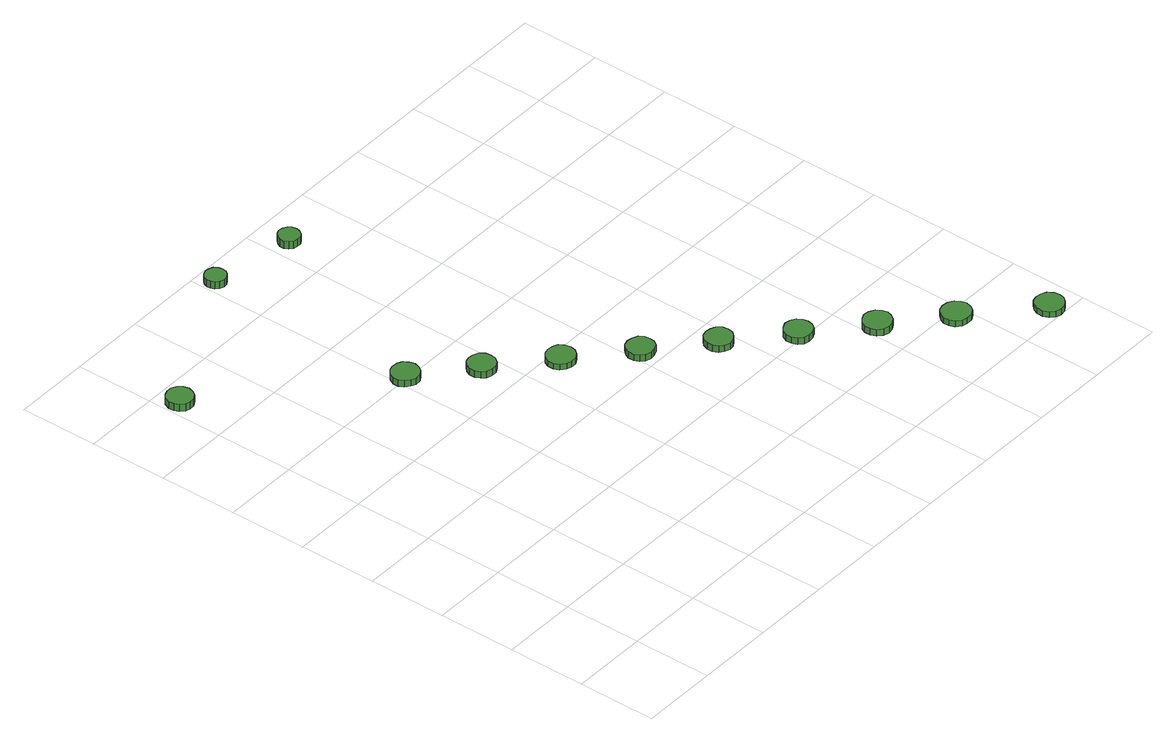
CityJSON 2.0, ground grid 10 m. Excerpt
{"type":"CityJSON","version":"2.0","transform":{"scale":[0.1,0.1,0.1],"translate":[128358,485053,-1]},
"CityObjects":{
"tree1":{"type":"SolitaryVegetationObject","attributes":{"function":"something"},"geometry":[{"type":"MultiSurface","lod":"1","boundaries":[[[0,1,2,3,4,5,6,7,8,9,10,11,12,13,14]],[[15,16,17,18,19,20,21,22,23,24,25,26,27,28,29]],[[0,29,28,1]],[[1,28,27,2]],[[2,27,26,3]],[[3,26,25,4]],[[4,25,24,5]],[[5,24,23,6]],[[6,23,22,7]],[[7,22,21,8]],[[8,21,20,9]],[[9,20,19,10]],[[10,19,18,11]],[[11,18,17,12]],[[12,17,16,13]],[[13,16,15,14]],[[14,15,29,0]]]}]},
"tree2":{"type":"SolitaryVegetationObject","attributes":{"function":"something"},"geometry":[{"type":"MultiSurface","lod":"1","boundaries":[[[30,31,32,33,34,35,36,37,38,39,40,41,42,43,44]],[[45,46,47,48,49,50,51,52,53,54,55,56,57,58,59]],[[30,59,58,31]],[[31,58,57,32]],[[32,57,56,33]],[[33,56,55,34]],[[34,55,54,35]],[[35,54,53,36]],[[36,53,52,37]],[[37,52,51,38]],[[38,51,50,39]],[[39,50,49,40]],[[40,49,48,41]],[[41,48,47,42]],[[42,47,46,43]],[[43,46,45,44]],[[44,45,59,30]]]}]},
"tree3":{"type":"SolitaryVegetationObject","attributes":{"function":"something"},"geometry":[{"type":"MultiSurface","lod":"1","boundaries":[[[60,61,62,63,64,65,66,67,68,69,70,71,72,73,74]],[[75,76,77,78,79,80,81,82,83,84,85,86,87,88,89]],[[60,89,88,61]],[[61,88,87,62]],[[62,87,86,63]],[[63,86,85,64]],[[64,85,84,65]],[[65,84,83,66]],[[66,83,82,67]],[[67,82,81,68]],[[68,81,80,69]],[[69,80,79,70]],[[70,79,78,71]],[[71,78,77,72]],[[72,77,76,73]],[[73,76,75,74]],[[74,75,89,60]]]}]},
"tree4":{"type":"SolitaryVegetationObject","attributes":{"function":"something"},"geometry":[{"type":"MultiSurface","lod":"1","boundaries":[[[90,91,92,93,94,95,96,97,98,99,100,101,102,103,104]],[[105,106,107,108,109,110,111,112,113,114,115,116,117,118,119]],[[90,119,118,91]],[[91,118,117,92]],[[92,117,116,93]],[[93,116,115,94]],[[94,115,114,95]],[[95,114,113,96]],[[96,113,112,97]],[[97,112,111,98]],[[98,111,110,99]],[[99,110,109,100]],[[100,109,108,101]],[[101,108,107,102]],[[102,107,106,103]],[[103,106,105,104]],[[104,105,119,90]]]}]},
"tree5":{"type":"SolitaryVegetationObject","attributes":{"function":"something"},"geometry":[{"type":"MultiSurface","lod":"1","boundaries":[[[120,121,122,123,124,125,126,127,128,129,130,131,132,133,134]],[[135,136,137,138,139,140,141,142,143,144,145,146,147,148,149]],[[120,149,148,121]],[[121,148,147,122]],[[122,147,146,123]],[[123,146,145,124]],[[124,145,144,125]],[[125,144,143,126]],[[126,143,142,127]],[[127,142,141,128]],[[128,141,140,129]],[[129,140,139,130]],[[130,139,138,131]],[[131,138,137,132]],[[132,137,136,133]],[[133,136,135,134]],[[134,135,149,120]]]}]},
"tree6":{"type":"SolitaryVegetationObject","attributes":{"function":"something"},"geometry":[{"type":"MultiSurface","lod":"1","boundaries":[[[150,151,152,153,154,155,156,157,158,159,160,161,162,163,164]],[[165,166,167,168,169,170,171,172,173,174,175,176,177,178,179]],[[150,179,178,151]],[[151,178,177,152]],[[152,177,176,153]],[[153,176,175,154]],[[154,175,174,155]],[[155,174,173,156]],[[156,173,172,157]],[[157,172,171,158]],[[158,171,170,159]],[[159,170,169,160]],[[160,169,168,161]],[[161,168,167,162]],[[162,167,166,163]],[[163,166,165,164]],[[164,165,179,150]]]}]},
"tree7":{"type":"SolitaryVegetationObject","attributes":{"function":"something"},"geometry":[{"type":"MultiSurface","lod":"1","boundaries":[[[180,181,182,183,184,185,186,187,188,189,190,191,192,193,194]],[[195,196,197,198,199,200,201,202,203,204,205,206,207,208,209]],[[180,209,208,181]],[[181,208,207,182]],[[182,207,206,183]],[[183,206,205,184]],[[184,205,204,185]],[[185,204,203,186]],[[186,203,202,187]],[[187,202,201,188]],[[188,201,200,189]],[[189,200,199,190]],[[190,199,198,191]],[[191,198,197,192]],[[192,197,196,193]],[[193,196,195,194]],[[194,195,209,180]]]}]},
"tree8":{"type":"SolitaryVegetationObject","attributes":{"function":"something"},"geometry":[{"type":"MultiSurface","lod":"1","boundaries":[[[210,211,212,213,214,215,216,217,218,219,220,221,222,223,224]],[[225,226,227,228,229,230,231,232,233,234,235,236,237,238,239]],[[210,239,238,211]],[[211,238,237,212]],[[212,237,236,213]],[[213,236,235,214]],[[214,235,234,215]],[[215,234,233,216]],[[216,233,232,217]],[[217,232,231,218]],[[218,231,230,219]],[[219,230,229,220]],[[220,229,228,221]],[[221,228,227,222]],[[222,227,226,223]],[[223,226,225,224]],[[224,225,239,210]]]}]},
"tree9":{"type":"SolitaryVegetationObject","attributes":{"function":"something"},"geometry":[{"type":"MultiSurface","lod":"1","boundaries":[[[240,241,242,243,244,245,246,247,248,249,250,251,252,253,254]],[[255,256,257,258,259,260,261,262,263,264,265,266,267,268,269]],[[240,269,268,241]],[[241,268,267,242]],[[242,267,266,243]],[[243,266,265,244]],[[244,265,264,245]],[[245,264,263,246]],[[246,263,262,247]],[[247,262,261,248]],[[248,261,260,249]],[[249,260,259,250]],[[250,259,258,251]],[[251,258,257,252]],[[252,257,256,253]],[[253,256,255,254]],[[254,255,269,240]]]}]},
"tree10":{"type":"SolitaryVegetationObject","attributes":{"function":"something"},"geometry":[{"type":"MultiSurface","lod":"1","boundaries":[[[270,271,272,273,274,275,276,277,278,279,280,281,282,283,284]],[[285,286,287,288,289,290,291,292,293,294,295,296,297,298,299]],[[270,299,298,271]],[[271,298,297,272]],[[272,297,296,273]],[[273,296,295,274]],[[274,295,294,275]],[[275,294,293,276]],[[276,293,292,277]],[[277,292,291,278]],[[278,291,290,279]],[[279,290,289,280]],[[280,289,288,281]],[[281,288,287,282]],[[282,287,286,283]],[[283,286,285,284]],[[284,285,299,270]]]}]},
"tree11":{"type":"SolitaryVegetationObject","attributes":{"function":"something"},"geometry":[{"type":"MultiSurface","lod":"1","boundaries":[[[300,301,302,303,304,305,306,307,308,309,310,311,312,313,314]],[[315,316,317,318,319,320,321,322,323,324,325,326,327,328,329]],[[300,329,328,301]],[[301,328,327,302]],[[302,327,326,303]],[[303,326,325,304]],[[304,325,324,305]],[[305,324,323,306]],[[306,323,322,307]],[[307,322,321,308]],[[308,321,320,309]],[[309,320,319,310]],[[310,319,318,311]],[[311,318,317,312]],[[312,317,316,313]],[[313,316,315,314]],[[314,315,329,300]]]}]},
"tree12":{"type":"SolitaryVegetationObject","attributes":{"function":"something"},"geometry":[{"type":"MultiSurface","lod":"1","boundaries":[[[330,331,332,333,334,335,336,337,338,339,340,341,342,343,344]],[[345,346,347,348,349,350,351,352,353,354,355,356,357,358,359]],[[330,359,358,331]],[[331,358,357,332]],[[332,357,356,333]],[[333,356,355,334]],[[334,355,354,335]],[[335,354,353,336]],[[336,353,352,337]],[[337,352,351,338]],[[338,351,350,339]],[[339,350,349,340]],[[340,349,348,341]],[[341,348,347,342]],[[342,347,346,343]],[[343,346,345,344]],[[344,345,359,330]]]}]}
},
"vertices":[
[37,672,20],[35,679,20],[31,684,20],[25,688,20],[18,688,20],[12,686,20],[7,682,20],[4,675,20],[4,668,20],[7,662,20],[12,657,20],[18,655,20],[25,656,20],[31,659,20],[35,665,20],[35,665,10],[31,659,10],[25,656,10],[18,655,10],[12,657,10],[7,662,10],[4,668,10],[4,675,10],[7,682,10],[12,686,10],[18,688,10],[25,688,10],[31,684,10],[35,679,10],[37,672,10],
[231,503,19],[229,510,19],[225,516,19],[219,519,19],[211,520,19],[205,518,19],[199,513,19],[196,506,19],[196,499,19],[199,493,19],[205,488,19],[211,485,19],[219,486,19],[225,490,19],[229,496,19],[229,496,10],[225,490,10],[219,486,10],[211,485,10],[205,488,10],[199,493,10],[196,499,10],[196,506,10],[199,513,10],[205,518,10],[211,520,10],[219,519,10],[225,516,10],[229,510,10],[231,503,10],
[296,446,19],[295,453,19],[291,459,19],[284,462,19],[277,463,19],[270,461,19],[265,456,19],[262,449,19],[262,442,19],[265,436,19],[270,431,19],[277,429,19],[284,429,19],[291,433,19],[295,439,19],[295,439,10],[291,433,10],[284,429,10],[277,429,10],[270,431,10],[265,436,10],[262,442,10],[262,449,10],[265,456,10],[270,461,10],[277,463,10],[284,462,10],[291,459,10],[295,453,10],[296,446,10],
[230,778,20],[229,783,20],[226,788,20],[221,790,20],[215,791,20],[210,789,20],[206,785,20],[204,780,20],[204,775,20],[206,770,20],[210,766,20],[215,764,20],[221,765,20],[226,768,20],[229,772,20],[229,772,10],[226,768,10],[221,765,10],[215,764,10],[210,766,10],[206,770,10],[204,775,10],[204,780,10],[206,785,10],[210,789,10],[215,791,10],[221,790,10],[226,788,10],[229,783,10],[230,778,10],
[365,386,18],[363,394,18],[359,400,18],[352,403,18],[345,404,18],[338,402,18],[332,397,18],[329,390,18],[329,383,18],[332,376,18],[338,371,18],[345,369,18],[352,369,18],[359,373,18],[363,379,18],[363,379,10],[359,373,10],[352,369,10],[345,369,10],[338,371,10],[332,376,10],[329,383,10],[329,390,10],[332,397,10],[338,402,10],[345,404,10],[352,403,10],[359,400,10],[363,394,10],[365,386,10],
[431,326,19],[430,333,19],[426,339,19],[419,342,19],[412,343,19],[405,341,19],[400,336,19],[397,330,19],[397,322,19],[400,316,19],[405,311,19],[412,309,19],[419,310,19],[426,313,19],[430,319,19],[430,319,10],[426,313,10],[419,310,10],[412,309,10],[405,311,10],[400,316,10],[397,322,10],[397,330,10],[400,336,10],[405,341,10],[412,343,10],[419,342,10],[426,339,10],[430,333,10],[431,326,10],
[339,759,20],[338,765,20],[335,769,20],[330,772,20],[324,773,20],[319,771,20],[315,767,20],[312,762,20],[312,756,20],[315,751,20],[319,747,20],[324,746,20],[330,746,20],[335,749,20],[338,754,20],[338,754,10],[335,749,10],[330,746,10],[324,746,10],[319,747,10],[315,751,10],[312,756,10],[312,762,10],[315,767,10],[319,771,10],[324,773,10],[330,772,10],[335,769,10],[338,765,10],[339,759,10],
[499,268,19],[498,275,19],[493,281,19],[487,284,19],[480,285,19],[473,283,19],[468,278,19],[465,271,19],[465,264,19],[468,257,19],[473,253,19],[480,250,19],[487,251,19],[493,255,19],[498,261,19],[498,261,10],[493,255,10],[487,251,10],[480,250,10],[473,253,10],[468,257,10],[465,264,10],[465,271,10],[468,278,10],[473,283,10],[480,285,10],[487,284,10],[493,281,10],[498,275,10],[499,268,10],
[566,207,19],[565,214,19],[561,220,19],[554,224,19],[547,225,19],[540,222,19],[535,218,19],[532,211,19],[532,204,19],[535,197,19],[540,192,19],[547,190,19],[554,191,19],[561,194,19],[565,200,19],[565,200,10],[561,194,10],[554,191,10],[547,190,10],[540,192,10],[535,197,10],[532,204,10],[532,211,10],[535,218,10],[540,222,10],[547,225,10],[554,224,10],[561,220,10],[565,214,10],[566,207,10],
[635,148,19],[633,155,19],[629,161,19],[622,165,19],[615,166,19],[608,163,19],[602,158,19],[599,152,19],[599,144,19],[602,137,19],[608,132,19],[615,130,19],[622,131,19],[629,135,19],[633,141,19],[633,141,10],[629,135,10],[622,131,10],[615,130,10],[608,132,10],[602,137,10],[599,144,10],[599,152,10],[602,158,10],[608,163,10],[615,166,10],[622,165,10],[629,161,10],[633,155,10],[635,148,10],
[704,90,18],[702,97,18],[698,103,18],[691,107,18],[683,108,18],[676,106,18],[670,100,18],[667,94,18],[667,86,18],[670,79,18],[676,74,18],[683,72,18],[691,72,18],[698,76,18],[702,82,18],[702,82,10],[698,76,10],[691,72,10],[683,72,10],[676,74,10],[670,79,10],[667,86,10],[667,94,10],[670,100,10],[676,106,10],[683,108,10],[691,107,10],[698,103,10],[702,97,10],[704,90,10],
[781,18,18],[780,25,18],[775,32,18],[769,35,18],[761,36,18],[754,34,18],[749,29,18],[746,22,18],[746,14,18],[749,7,18],[754,2,18],[761,0,18],[769,1,18],[775,5,18],[780,11,18],[780,11,10],[775,5,10],[769,1,10],[761,0,10],[754,2,10],[749,7,10],[746,14,10],[746,22,10],[749,29,10],[754,34,10],[761,36,10],[769,35,10],[775,32,10],[780,25,10],[781,18,10]
]}
